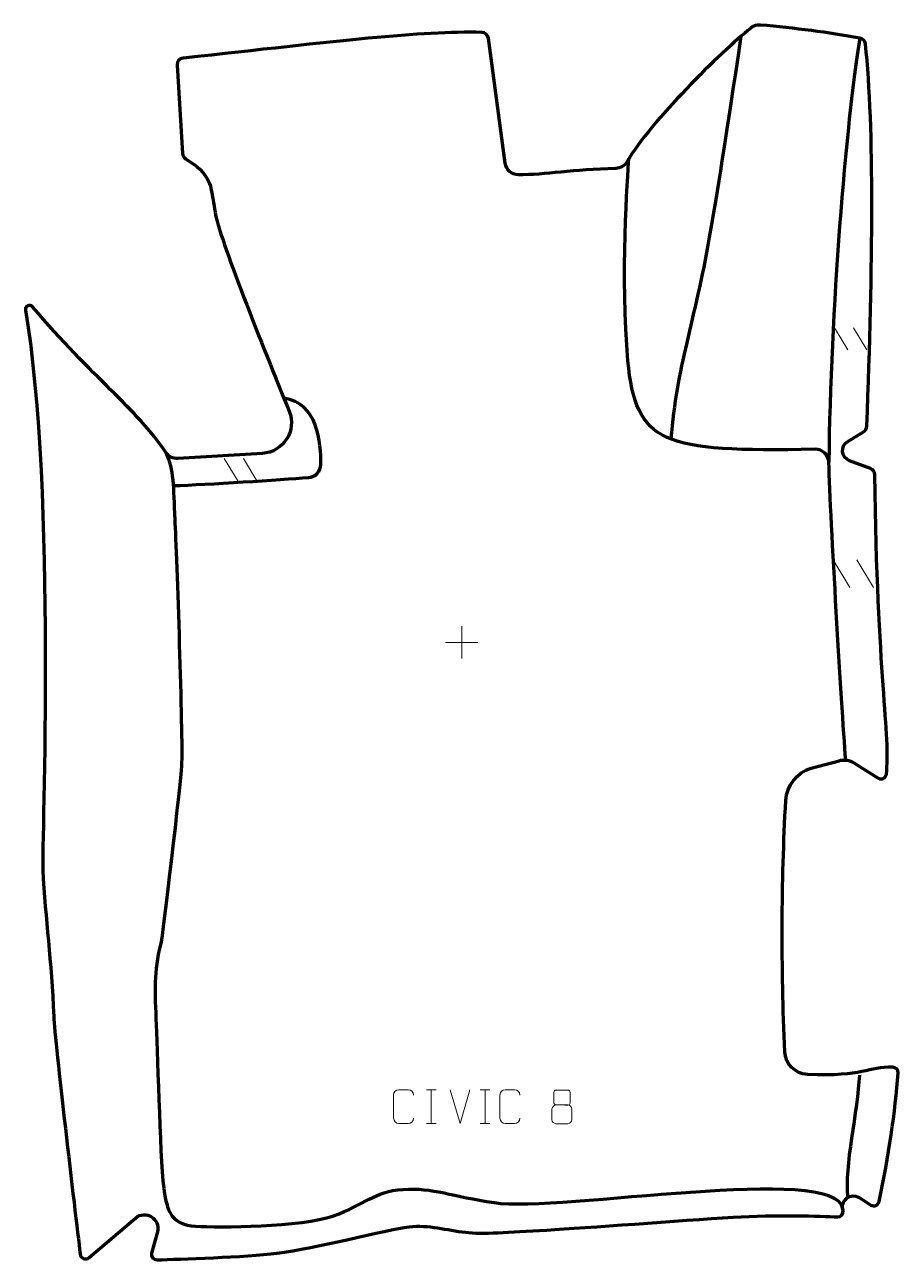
# Model space of a CAD drawing. Header units: millimetres. Extents: x -324 to 324, y -459 to 459.
import ezdxf

# ---------------------------------------------------------------- set-up
doc = ezdxf.new("R2010")
doc.units = ezdxf.units.MM
doc.header["$MEASUREMENT"] = 0
for name, color, linetype in [('layer 1', 7, 'Continuous'), ('layer 2', 7, 'Continuous'), ('layer 3', 7, 'Continuous')]:
    doc.layers.add(name, color=color, linetype=linetype)

msp = doc.modelspace()

# ---------------------------------------------------------------- linework, layer by layer
at = {"layer": 'layer 1', "color": 250, "lineweight": 9}
for points in [[(276.7455, 233.66), (276.7455, 233.66), (286.662, 217.1829), (286.662, 217.1829)], [(290.9654, 233.66), (290.9654, 233.66), (300.8819, 217.1829), (300.8819, 217.1829)], [(-176.276, 136.5215), (-176.276, 136.5215), (-166.3385, 120.0095), (-166.3385, 120.0095)], [(-162.026, 136.5215), (-162.026, 136.5215), (-152.0885, 120.0095), (-152.0885, 120.0095)], [(275.7265, 61.3382), (275.7265, 61.3382), (288.0908, 40.7939), (288.0908, 40.7939)], [(293.4564, 61.3382), (293.4564, 61.3382), (305.8207, 40.7939), (305.8207, 40.7939)], [(0.0001, 11.9883), (0.0001, 11.9883), (0.0001, -11.9896), (0.0001, -11.9896)], [(-11.9888, -0.0007), (-11.9888, -0.0007), (11.9891, -0.0007), (11.9891, -0.0007)], [(-26.2466, -332.2919), (-26.2466, -332.2919), (-19.0785, -332.2919), (-19.0785, -332.2919)], [(-22.6626, -332.2919), (-22.6626, -332.2919), (-22.6626, -357.2454), (-22.6626, -357.2454)], [(-1.2377, -357.2278), (-1.2377, -357.2278), (-8.5595, -332.2742), (-8.5595, -332.2742)], [(6.0842, -332.2742), (6.0842, -332.2742), (-1.2376, -357.2278), (-1.2376, -357.2278)], [(13.7534, -332.2919), (13.7534, -332.2919), (20.9215, -332.2919), (20.9215, -332.2919)], [(17.3374, -332.2919), (17.3374, -332.2919), (17.3374, -357.2454), (17.3374, -357.2454)], [(-26.2466, -357.2454), (-26.2466, -357.2454), (-19.0785, -357.2454), (-19.0785, -357.2454)], [(13.7534, -357.2454), (13.7534, -357.2454), (20.9215, -357.2454), (20.9215, -357.2454)]]:
    msp.add_open_spline(points, degree=3, dxfattribs=at)
for points, knots in [([(-35.7589, -353.4098), (-35.8987, -355.7332), (-37.5759, -357.2128), (-39.7236, -357.2236), (-39.7236, -357.2236), (-42.0555, -357.2232), (-44.3874, -357.2232), (-46.7189, -357.2236), (-46.7189, -357.2236), (-48.6439, -357.329), (-50.616, -355.4445), (-50.6048, -353.4272), (-50.6048, -353.4272), (-50.6044, -347.6571), (-50.6044, -341.8874), (-50.6048, -336.1181), (-50.6048, -336.1181), (-50.6006, -333.98), (-48.8539, -332.2608), (-46.7015, -332.2743), (-46.7015, -332.2743), (-44.3758, -332.2743), (-42.0497, -332.2743), (-39.7236, -332.2743), (-39.7236, -332.2743), (-37.777, -332.2388), (-35.7856, -333.7303), (-35.7589, -336.1679)], [0, 0, 0, 0, 0.125, 0.125, 0.125, 0.125, 0.25, 0.25, 0.25, 0.25, 0.375, 0.375, 0.375, 0.375, 0.5, 0.5, 0.5, 0.5, 0.625, 0.625, 0.625, 0.625, 0.75, 0.75, 0.75, 0.75, 1, 1, 1, 1]), ([(43.2411, -353.4098), (43.1013, -355.7332), (41.4241, -357.2128), (39.2764, -357.2236), (39.2764, -357.2236), (36.9445, -357.2232), (34.6126, -357.2232), (32.2811, -357.2236), (32.2811, -357.2236), (30.3561, -357.329), (28.384, -355.4445), (28.3952, -353.4272), (28.3952, -353.4272), (28.3956, -347.6571), (28.3956, -341.8874), (28.3952, -336.1181), (28.3952, -336.1181), (28.3994, -333.98), (30.1461, -332.2608), (32.2985, -332.2743), (32.2985, -332.2743), (34.6242, -332.2743), (36.9503, -332.2743), (39.2764, -332.2743), (39.2764, -332.2743), (41.223, -332.2388), (43.2144, -333.7303), (43.2411, -336.1679)], [0, 0, 0, 0, 0.125, 0.125, 0.125, 0.125, 0.25, 0.25, 0.25, 0.25, 0.375, 0.375, 0.375, 0.375, 0.5, 0.5, 0.5, 0.5, 0.625, 0.625, 0.625, 0.625, 0.75, 0.75, 0.75, 0.75, 1, 1, 1, 1]), ([(68.4532, -333.9502), (68.4532, -336.1632), (68.4532, -339.8455), (68.4532, -342.0588), (68.4532, -342.0588), (68.4682, -342.5662), (69.2756, -343.4976), (69.9757, -343.4964), (69.9757, -343.4964), (72.9456, -343.4962), (75.9158, -343.5811), (78.8862, -343.5814), (78.8862, -343.5814), (79.6833, -343.5772), (80.404, -342.7869), (80.4014, -342.0662), (80.4014, -342.0662), (80.4011, -339.8502), (80.4011, -336.1655), (80.4014, -333.9502), (80.4014, -333.9502), (80.3829, -333.2394), (79.7715, -332.479), (78.9376, -332.4864), (78.9376, -332.4864), (75.9205, -332.4867), (72.9036, -332.4867), (69.887, -332.4864), (69.887, -332.4864), (69.2606, -332.4788), (68.4365, -333.1898), (68.4532, -333.9502)], [0, 0, 0, 0, 0.11111111, 0.11111111, 0.11111111, 0.11111111, 0.22222222, 0.22222222, 0.22222222, 0.22222222, 0.33333333, 0.33333333, 0.33333333, 0.33333333, 0.44444444, 0.44444444, 0.44444444, 0.44444444, 0.55555556, 0.55555556, 0.55555556, 0.55555556, 0.66666667, 0.66666667, 0.66666667, 0.66666667, 0.77777778, 0.77777778, 0.77777778, 0.77777778, 1, 1, 1, 1]), ([(66.9944, -346.4684), (66.9944, -349.6392), (66.9944, -351.3413), (66.9944, -354.5127), (66.9944, -354.5127), (66.9859, -355.7346), (68.6838, -357.4273), (69.9364, -357.4358), (69.9364, -357.4358), (72.9195, -357.4355), (75.9028, -357.4355), (78.8862, -357.4358), (78.8862, -357.4358), (80.2095, -357.4241), (81.8299, -355.8025), (81.8188, -354.5033), (81.8188, -354.5033), (81.8185, -351.3351), (81.8185, -349.6363), (81.8188, -346.4684), (81.8188, -346.4684), (81.7491, -345.088), (80.1713, -343.5094), (78.8659, -343.5155), (78.8659, -343.5155), (75.8893, -343.5158), (72.9127, -343.5158), (69.9364, -343.5155), (69.9364, -343.5155), (68.8569, -343.5091), (67.0106, -345.088), (66.9944, -346.4684)], [0, 0, 0, 0, 0.11111111, 0.11111111, 0.11111111, 0.11111111, 0.22222222, 0.22222222, 0.22222222, 0.22222222, 0.33333333, 0.33333333, 0.33333333, 0.33333333, 0.44444444, 0.44444444, 0.44444444, 0.44444444, 0.55555556, 0.55555556, 0.55555556, 0.55555556, 0.66666667, 0.66666667, 0.66666667, 0.66666667, 0.77777778, 0.77777778, 0.77777778, 0.77777778, 1, 1, 1, 1])]:
    msp.add_open_spline(points, degree=3, knots=knots, dxfattribs=at)
at = {"layer": 'layer 2', "color": 230, "lineweight": 200}
msp.add_open_spline([(-318.6879, 249.241), (-274.4006, 196.8793), (-241.1904, 173.2978), (-219.7243, 141.0451), (-219.7243, 141.0451), (-217.7434, 138.0691), (-214.3402, 136.3507), (-210.7637, 136.5663), (-210.7637, 136.5663), (-210.7637, 136.5663), (-147.9763, 140.3477), (-147.9763, 140.3477), (-147.9763, 140.3477), (-132.3345, 141.2896), (-122.2405, 157.262), (-128.1456, 171.7304), (-128.1456, 171.7304), (-146.7747, 217.3735), (-180.5829, 301.7777), (-183.1698, 319.4011), (-183.1698, 319.4011), (-184.1875, 326.3325), (-185.109, 331.6806), (-185.9065, 335.7859), (-185.9065, 335.7859), (-187.4296, 343.6235), (-192.0481, 350.5207), (-198.7121, 354.9495), (-198.7121, 354.9495), (-198.7121, 354.9495), (-205.0141, 359.1373), (-205.0141, 359.1373), (-205.0141, 359.1373), (-206.3134, 360.0005), (-207.1333, 361.4191), (-207.231, 362.9723), (-207.231, 362.9723), (-207.231, 362.9723), (-211.3588, 428.6335), (-211.3588, 428.6335), (-211.3588, 428.6335), (-211.526, 431.2923), (-209.5635, 433.6126), (-206.9064, 433.9004), (-206.9064, 433.9004), (-91.08, 446.4477), (-30.5369, 454.1414), (14.963, 452.9836), (14.963, 452.9836), (17.4222, 452.9211), (19.4726, 451.0923), (19.7989, 448.6617), (19.7989, 448.6617), (19.7989, 448.6617), (32.2654, 355.8752), (32.2654, 355.8752), (32.2654, 355.8752), (32.924, 350.9708), (37.0921, 347.267), (42.0557, 347.2303), (42.0557, 347.2303), (61.5967, 347.086), (82.7362, 351.1261), (114.3553, 351.953), (114.3553, 351.953), (117.8704, 352.045), (121.0676, 353.9821), (122.7994, 357.0323), (122.7994, 357.0323), (139.5222, 386.4825), (192.7807, 438.4844), (214.6144, 456.2471), (214.6144, 456.2471), (216.6433, 457.8978), (219.2369, 458.6908), (221.8457, 458.4601), (221.8457, 458.4601), (247.6394, 456.1798), (272.1906, 452.8972), (295.6588, 448.7404), (295.6588, 448.7404), (297.8432, 448.3537), (299.509, 446.5711), (299.7443, 444.3723), (299.7443, 444.3723), (306.5205, 381.061), (305.3073, 281.5135), (300.8242, 160.4461), (300.8242, 160.4461), (300.7621, 158.7694), (299.8568, 157.2337), (298.4172, 156.3645), (298.4172, 156.3645), (298.4172, 156.3645), (286.5871, 149.2229), (286.5871, 149.2229), (286.5871, 149.2229), (280.8647, 145.7678), (281.6715, 137.2538), (287.9418, 134.928), (287.9418, 134.928), (287.9418, 134.928), (303.482, 129.1639), (303.482, 129.1639), (303.482, 129.1639), (305.4201, 128.445), (306.7141, 126.6088), (306.7378, 124.5478), (306.7378, 124.5478), (308.4332, -24.233), (318.6345, -69.5798), (315.2619, -97.8814), (315.2619, -97.8814), (314.9162, -100.784), (311.6502, -102.3345), (309.1656, -100.7823), (309.1656, -100.7823), (309.1656, -100.7823), (291.1087, -89.5036), (291.1087, -89.5036), (291.1087, -89.5036), (287.8395, -87.4617), (283.8651, -86.8684), (280.1394, -87.866), (280.1394, -87.866), (280.1394, -87.866), (259.4345, -93.4103), (259.4345, -93.4103), (259.4345, -93.4103), (248.7333, -96.6781), (241.2326, -106.2574), (240.6099, -117.3963), (240.6099, -117.3963), (237.1862, -178.6541), (237.1654, -240.9187), (239.8352, -303.9787), (239.8352, -303.9787), (240.2226, -313.1245), (247.5508, -320.4648), (256.7248, -320.875), (256.7248, -320.875), (298.5251, -322.7451), (301.5819, -315.1082), (320.0731, -315.4585), (320.0731, -315.4585), (322.3514, -315.5015), (324.1315, -317.4418), (323.9798, -319.7077), (323.9798, -319.7077), (322.0233, -348.9978), (316.9186, -381.2286), (309.8722, -415.2727), (309.8722, -415.2727), (309.3081, -417.9997), (306.1832, -419.3286), (303.8199, -417.8438), (303.8199, -417.8438), (303.8199, -417.8438), (294.967, -412.2833), (294.967, -412.2833), (294.967, -412.2833), (289.0819, -408.5865), (281.5946, -413.6214), (282.829, -420.4452), (282.829, -420.4452), (282.829, -420.4452), (283.0981, -421.9314), (283.0981, -421.9314), (283.0981, -421.9314), (283.5532, -424.4474), (281.5512, -426.7338), (278.989, -426.6226), (278.989, -426.6226), (266.5966, -426.084), (233.1751, -424.9685), (201.5147, -426.8622), (201.5147, -426.8622), (161.6717, -429.2448), (92.7434, -434.8053), (63.2594, -436.3939), (63.2594, -436.3939), (33.7756, -437.9824), (16.1448, -439.5714), (2.6979, -438.0816), (2.6979, -438.0816), (-10.7489, -436.5925), (-24.8152, -432.1775), (-38.9419, -434.0148), (-38.9419, -434.0148), (-56.4693, -436.2948), (-108.7633, -449.9966), (-137.1513, -453.5713), (-137.1513, -453.5713), (-160.6506, -456.5297), (-209.9495, -458.0601), (-226.233, -458.4993), (-226.233, -458.4993), (-228.9046, -458.5713), (-230.892, -456.062), (-230.2045, -453.4874), (-230.2045, -453.4874), (-230.2045, -453.4874), (-225.9684, -437.6304), (-225.9684, -437.6304), (-225.9684, -437.6304), (-223.4464, -428.1879), (-234.6438, -421.1419), (-242.1108, -427.4725), (-242.1108, -427.4725), (-242.1108, -427.4725), (-276.7028, -456.8007), (-276.7028, -456.8007), (-276.7028, -456.8007), (-279.1331, -458.8616), (-282.887, -457.3976), (-283.2655, -454.2395), (-283.2655, -454.2395), (-287.1133, -422.1625), (-302.2033, -295.5925), (-302.8983, -277.9272), (-302.8983, -277.9272), (-304.5559, -235.7962), (-309.1142, -206.4269), (-311.0662, -168.8077), (-311.0662, -168.8077), (-311.9375, -152.0134), (-300.9495, 112.7513), (-323.9408, 246.8178), (-323.9408, 246.8178), (-324.4559, 249.822), (-320.6586, 251.5711), (-318.6879, 249.241)], degree=3, knots=[0, 0, 0, 0, 0.01694915, 0.01694915, 0.01694915, 0.01694915, 0.03389831, 0.03389831, 0.03389831, 0.03389831, 0.05084746, 0.05084746, 0.05084746, 0.05084746, 0.06779661, 0.06779661, 0.06779661, 0.06779661, 0.08474576, 0.08474576, 0.08474576, 0.08474576, 0.10169492, 0.10169492, 0.10169492, 0.10169492, 0.11864407, 0.11864407, 0.11864407, 0.11864407, 0.13559322, 0.13559322, 0.13559322, 0.13559322, 0.15254237, 0.15254237, 0.15254237, 0.15254237, 0.16949153, 0.16949153, 0.16949153, 0.16949153, 0.18644068, 0.18644068, 0.18644068, 0.18644068, 0.20338983, 0.20338983, 0.20338983, 0.20338983, 0.22033898, 0.22033898, 0.22033898, 0.22033898, 0.23728814, 0.23728814, 0.23728814, 0.23728814, 0.25423729, 0.25423729, 0.25423729, 0.25423729, 0.27118644, 0.27118644, 0.27118644, 0.27118644, 0.28813559, 0.28813559, 0.28813559, 0.28813559, 0.30508475, 0.30508475, 0.30508475, 0.30508475, 0.3220339, 0.3220339, 0.3220339, 0.3220339, 0.33898305, 0.33898305, 0.33898305, 0.33898305, 0.3559322, 0.3559322, 0.3559322, 0.3559322, 0.37288136, 0.37288136, 0.37288136, 0.37288136, 0.38983051, 0.38983051, 0.38983051, 0.38983051, 0.40677966, 0.40677966, 0.40677966, 0.40677966, 0.42372881, 0.42372881, 0.42372881, 0.42372881, 0.44067797, 0.44067797, 0.44067797, 0.44067797, 0.45762712, 0.45762712, 0.45762712, 0.45762712, 0.47457627, 0.47457627, 0.47457627, 0.47457627, 0.49152542, 0.49152542, 0.49152542, 0.49152542, 0.50847458, 0.50847458, 0.50847458, 0.50847458, 0.52542373, 0.52542373, 0.52542373, 0.52542373, 0.54237288, 0.54237288, 0.54237288, 0.54237288, 0.55932203, 0.55932203, 0.55932203, 0.55932203, 0.57627119, 0.57627119, 0.57627119, 0.57627119, 0.59322034, 0.59322034, 0.59322034, 0.59322034, 0.61016949, 0.61016949, 0.61016949, 0.61016949, 0.62711864, 0.62711864, 0.62711864, 0.62711864, 0.6440678, 0.6440678, 0.6440678, 0.6440678, 0.66101695, 0.66101695, 0.66101695, 0.66101695, 0.6779661, 0.6779661, 0.6779661, 0.6779661, 0.69491525, 0.69491525, 0.69491525, 0.69491525, 0.71186441, 0.71186441, 0.71186441, 0.71186441, 0.72881356, 0.72881356, 0.72881356, 0.72881356, 0.74576271, 0.74576271, 0.74576271, 0.74576271, 0.76271186, 0.76271186, 0.76271186, 0.76271186, 0.77966102, 0.77966102, 0.77966102, 0.77966102, 0.79661017, 0.79661017, 0.79661017, 0.79661017, 0.81355932, 0.81355932, 0.81355932, 0.81355932, 0.83050847, 0.83050847, 0.83050847, 0.83050847, 0.84745763, 0.84745763, 0.84745763, 0.84745763, 0.86440678, 0.86440678, 0.86440678, 0.86440678, 0.88135593, 0.88135593, 0.88135593, 0.88135593, 0.89830508, 0.89830508, 0.89830508, 0.89830508, 0.91525424, 0.91525424, 0.91525424, 0.91525424, 0.93220339, 0.93220339, 0.93220339, 0.93220339, 0.94915254, 0.94915254, 0.94915254, 0.94915254, 0.96610169, 0.96610169, 0.96610169, 0.96610169, 1, 1, 1, 1], dxfattribs=at)
at = {"layer": 'layer 3', "color": 142, "lineweight": 200}
for points, knots in [([(207.3235, 450.0648), (195.1399, 369.561), (192.9397, 353.7269), (183.7844, 300.8314), (183.7844, 300.8314), (173.0268, 238.6762), (159.4095, 204.1823), (155.311, 151.0564)], [0, 0, 0, 0, 0.33333333, 0.33333333, 0.33333333, 0.33333333, 1, 1, 1, 1]), ([(285.1089, -87.4602), (281.9297, -46.1157), (273.7837, 91.3265), (272.5744, 133.7191), (272.5744, 133.7191), (272.4177, 139.2044), (267.8616, 143.5351), (262.3756, 143.4251), (262.3756, 143.4251), (148.966, 141.1497), (129.2312, 147.2326), (123.4223, 209.1924), (123.4223, 209.1924), (117.6748, 270.5002), (123.2414, 346.5704), (124.129, 359.294)], [0, 0, 0, 0, 0.2, 0.2, 0.2, 0.2, 0.4, 0.4, 0.4, 0.4, 0.6, 0.6, 0.6, 0.6, 1, 1, 1, 1]), ([(-214.2177, 116.439), (-188.6229, 117.1657), (-134.8945, 120.8928), (-113.8266, 122.3992), (-113.8266, 122.3992), (-108.6613, 122.7685), (-104.6223, 127.017), (-104.5412, 132.1951), (-104.5412, 132.1951), (-104.2964, 147.8482), (-107.0678, 178.3416), (-132.024, 181.2563)], [0, 0, 0, 0, 0.25, 0.25, 0.25, 0.25, 0.5, 0.5, 0.5, 0.5, 1, 1, 1, 1]), ([(-219.7241, 141.0451), (-213.65, 127.9126), (-214.2475, 116.1591), (-213.0523, 91.0579), (-213.0523, 91.0579), (-211.8571, 65.9567), (-206.8766, -70.1073), (-208.0718, -91.6225), (-208.0718, -91.6225), (-208.7667, -104.1302), (-221.9972, -218.6168), (-223.6107, -224.6984), (-223.6107, -224.6984), (-228.7901, -244.2218), (-227.9933, -258.9637), (-226.798, -284.0645), (-226.798, -284.0645), (-225.6028, -309.1657), (-223.9462, -391.1118), (-220.6188, -409.5701), (-220.6188, -409.5701), (-218.0329, -423.9137), (-214.8452, -432.2809), (-197.7126, -433.4758), (-197.7126, -433.4758), (-180.5803, -434.6713), (-118.8234, -434.2727), (-95.316, -425.9059), (-95.316, -425.9059), (-71.8087, -417.539), (-65.434, -407.7809), (-43.5201, -406.1874), (-43.5201, -406.1874), (-21.6066, -404.5935), (-6.9388, -411.5288), (24.0179, -416.0419), (24.0179, -416.0419), (73.5777, -423.2666), (277.9833, -386.3057), (282.8291, -420.4452)], [0, 0, 0, 0, 0.09090909, 0.09090909, 0.09090909, 0.09090909, 0.18181818, 0.18181818, 0.18181818, 0.18181818, 0.27272727, 0.27272727, 0.27272727, 0.27272727, 0.36363636, 0.36363636, 0.36363636, 0.36363636, 0.45454545, 0.45454545, 0.45454545, 0.45454545, 0.54545455, 0.54545455, 0.54545455, 0.54545455, 0.63636364, 0.63636364, 0.63636364, 0.63636364, 0.72727273, 0.72727273, 0.72727273, 0.72727273, 0.81818182, 0.81818182, 0.81818182, 0.81818182, 1, 1, 1, 1])]:
    msp.add_open_spline(points, degree=3, knots=knots, dxfattribs=at)
for points in [[(295.6588, 448.7406), (285.109, 385.697), (273.7696, 244.6664), (272.5744, 133.7192)], [(295.244, -321.2852), (294.1854, -347.5038), (283.6857, -389.8812), (286.6513, -412.1551)]]:
    msp.add_open_spline(points, degree=3, dxfattribs=at)

doc.saveas('drawing.dxf')
